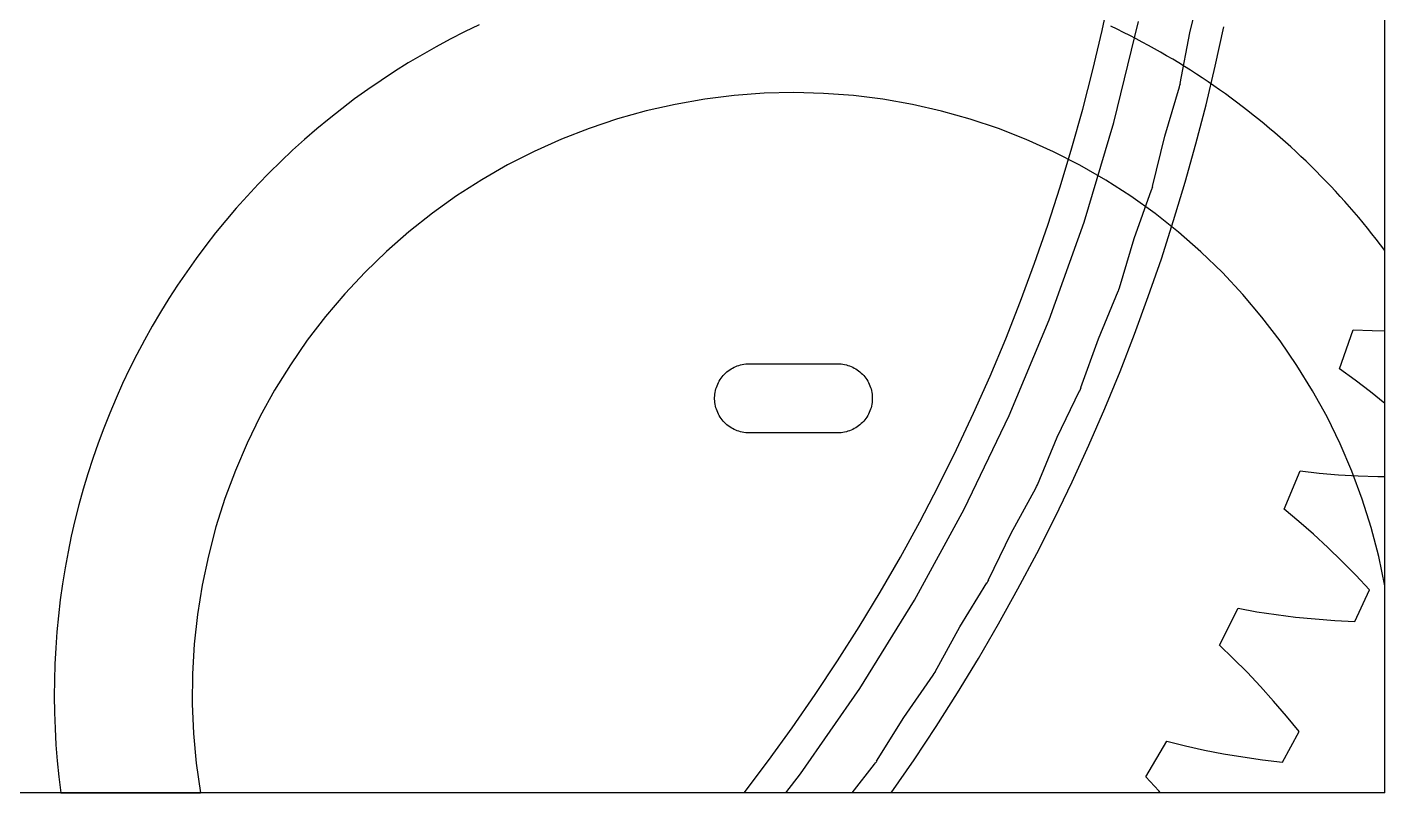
# Model space of a CAD drawing. Header units: millimetres. Extents: x -29 to 134, y -50 to 53.
# Drawn here: x 8.23 to 22, y 28 to 35.76 of the extents above; entities that cross this region are included whole.
import ezdxf

# ---------------------------------------------------------------- set-up
doc = ezdxf.new("R2010")
doc.units = ezdxf.units.MM
doc.linetypes.add('DASHED', pattern=[1.524, 1.27, -0.254])
doc.layers.add('HIDDEN', color=8, linetype='DASHED')
doc.layers.add('VISIBLE', color=7, linetype='CONTINUOUS')

msp = doc.modelspace()

# ---------------------------------------------------------------- linework, layer by layer
at = {"layer": 'HIDDEN'}
for points in [[(22, 30.1), (22, 52)], [(22, 28), (22, 52)], [(22, 30.1), (22, 52)], [(22, 32.68415), (22, 47.31585)], [(22, 32.68415), (22, 47.31585)], [(15.49971, 28), (15.74728, 28.32677), (15.98796, 28.65865), (16.22165, 28.99549), (16.44824, 29.33715), (16.66764, 29.68347), (16.87974, 30.0343), (17.08447, 30.38949), (17.28172, 30.74888), (17.47141, 31.11232), (17.65346, 31.47965), (17.82779, 31.8507), (17.99432, 32.22532), (18.15297, 32.60334), (18.30369, 32.9846), (18.4464, 33.36892), (18.58105, 33.75614), (18.70756, 34.1461), (18.82589, 34.53862), (18.93599, 34.93352), (19.03781, 35.33064), (19.1313, 35.7298), (19.21641, 36.13084)], [(15.49971, 28), (15.74728, 28.32677), (15.98796, 28.65865), (16.22165, 28.99549), (16.44824, 29.33715), (16.66764, 29.68347), (16.87974, 30.0343), (17.08447, 30.38949), (17.28172, 30.74888), (17.47141, 31.11232), (17.65346, 31.47965), (17.82779, 31.8507), (17.99432, 32.22532), (18.15297, 32.60334), (18.30369, 32.9846), (18.4464, 33.36892), (18.58105, 33.75614), (18.70756, 34.1461), (18.82589, 34.53862), (18.93599, 34.93352), (19.03781, 35.33064), (19.1313, 35.7298), (19.21641, 36.13084)], [(20.0209, 35.70758), (20.14397, 36.2158)], [(20.0209, 35.70758), (20.14397, 36.2158)], [(19.25143, 34.79617), (19.49923, 35.81943)], [(19.25143, 34.79617), (19.49923, 35.81943)], [(12.81082, 35.78816), (12.6635, 35.71698), (12.51777, 35.64259), (12.37369, 35.56505), (12.23135, 35.48438), (12.09079, 35.40063), (11.9521, 35.31383), (11.81533, 35.22403), (11.68055, 35.13126), (11.54783, 35.03558), (11.41723, 34.93702), (11.28881, 34.83564), (11.16263, 34.73148), (11.03876, 34.6246), (10.91724, 34.51503), (10.79815, 34.40285), (10.68153, 34.28809), (10.56744, 34.17081), (10.45593, 34.05107), (10.34707, 33.92893), (10.24089, 33.80445), (10.13746, 33.67767), (10.03682, 33.54867), (9.93901, 33.41751), (9.84409, 33.28424), (9.7521, 33.14894), (9.66308, 33.01166), (9.57707, 32.87247), (9.49413, 32.73144), (9.41428, 32.58863), (9.33756, 32.44411), (9.26402, 32.29796), (9.19368, 32.15024), (9.12658, 32.00101), (9.06275, 31.85036), (9.00222, 31.69835), (8.94503, 31.54506), (8.89119, 31.39056), (8.84073, 31.23492), (8.79368, 31.07821), (8.75006, 30.92052), (8.70989, 30.76191), (8.67319, 30.60246), (8.63998, 30.44225), (8.61027, 30.28136), (8.58408, 30.11985), (8.56141, 29.95781), (8.54229, 29.79532), (8.52671, 29.63245), (8.5147, 29.46927), (8.50624, 29.30588), (8.50135, 29.14234), (8.50003, 28.97873), (8.50228, 28.81513), (8.5081, 28.65161), (8.51748, 28.48827), (8.53042, 28.32516), (8.54692, 28.16238), (8.56697, 28)], [(16.99194, 28), (17.22293, 28.33395), (17.44736, 28.67235), (17.66514, 29.01506), (17.87619, 29.36196), (18.08042, 29.71291), (18.27777, 30.06778), (18.46816, 30.42644), (18.65151, 30.78874), (18.82775, 31.15455), (18.99681, 31.52374), (19.15864, 31.89615), (19.31317, 32.27165), (19.46034, 32.65009), (19.6001, 33.03134), (19.73238, 33.41524), (19.85715, 33.80165), (19.97435, 34.19042), (20.08395, 34.58141), (20.18588, 34.97446), (20.28013, 35.36942), (20.36665, 35.76615)], [(16.99194, 28), (17.22293, 28.33395), (17.44736, 28.67235), (17.66514, 29.01506), (17.87619, 29.36196), (18.08042, 29.71291), (18.27777, 30.06778), (18.46816, 30.42644), (18.65151, 30.78874), (18.82775, 31.15455), (18.99681, 31.52374), (19.15864, 31.89615), (19.31317, 32.27165), (19.46034, 32.65009), (19.6001, 33.03134), (19.73238, 33.41524), (19.85715, 33.80165), (19.97435, 34.19042), (20.08395, 34.58141), (20.18588, 34.97446), (20.28013, 35.36942), (20.36665, 35.76615)], [(22, 33.5), (21.95708, 33.55667), (21.91362, 33.61293), (21.86963, 33.66878), (21.82511, 33.7242), (21.78007, 33.7792), (21.73451, 33.83378), (21.68843, 33.88792), (21.64185, 33.94161), (21.59475, 33.99487), (21.54716, 34.04768), (21.49906, 34.10003), (21.45048, 34.15192), (21.4014, 34.20336), (21.35183, 34.25432), (21.30179, 34.30481), (21.25127, 34.35483), (21.20028, 34.40436), (21.14882, 34.45341), (21.09689, 34.50197), (21.04451, 34.55003), (20.99168, 34.5976), (20.9384, 34.64466), (20.88467, 34.69122), (20.83051, 34.73726), (20.77591, 34.78279), (20.72088, 34.8278), (20.66543, 34.87229), (20.60956, 34.91625), (20.55327, 34.95967), (20.49658, 35.00256), (20.43948, 35.04492), (20.38198, 35.08672), (20.32409, 35.12799), (20.26581, 35.1687), (20.20715, 35.20885), (20.14811, 35.24845), (20.0887, 35.28749), (20.02892, 35.32596), (19.96877, 35.36387), (19.90827, 35.4012), (19.84742, 35.43796), (19.78623, 35.47414), (19.72469, 35.50974), (19.66282, 35.54475), (19.60062, 35.57917), (19.5381, 35.61301), (19.47526, 35.64625), (19.4121, 35.67889), (19.34864, 35.71093), (19.28488, 35.74237), (19.22082, 35.7732)], [(19.92481, 35.19358), (20.0209, 35.70758)], [(19.92481, 35.19358), (20.0209, 35.70758)], [(19.76646, 34.65696), (19.91619, 35.15797)], [(19.76646, 34.65696), (19.91619, 35.15797)], [(19.91619, 35.15797), (19.91809, 35.15761)], [(19.91619, 35.15797), (19.91809, 35.15761)], [(19.91809, 35.15761), (19.92144, 35.17555)], [(19.91809, 35.15761), (19.92144, 35.17555)], [(19.92144, 35.17555), (19.92667, 35.19303)], [(19.92144, 35.17555), (19.92667, 35.19303)], [(19.92481, 35.19358), (19.92667, 35.19303)], [(19.92481, 35.19358), (19.92667, 35.19303)], [(22, 30.1), (21.93808, 30.39614), (21.86155, 30.68884), (21.77061, 30.9774), (21.66547, 31.26108), (21.54639, 31.53921), (21.41367, 31.81108), (21.26763, 32.07605), (21.10863, 32.33344), (20.93707, 32.58264), (20.75337, 32.82302), (20.55797, 33.054), (20.35135, 33.27501), (20.13404, 33.4855), (19.90655, 33.68496), (19.66946, 33.87289), (19.42334, 34.04884), (19.16879, 34.21236), (18.90646, 34.36307), (18.63697, 34.50058), (18.361, 34.62456), (18.07922, 34.73471), (17.79232, 34.83075), (17.50102, 34.91244), (17.20602, 34.97959), (16.90805, 35.03203), (16.60786, 35.06964), (16.30616, 35.09231), (16.00372, 35.1), (15.70126, 35.09268), (15.39954, 35.07037), (15.0993, 35.03314), (14.80127, 34.98106), (14.50619, 34.91427), (14.21479, 34.83293), (13.92778, 34.73724), (13.64586, 34.62744), (13.36974, 34.50379), (13.10008, 34.36661), (12.83756, 34.21622), (12.58282, 34.05301), (12.33649, 33.87736), (12.09916, 33.68972), (11.87143, 33.49054), (11.65386, 33.28031), (11.44698, 33.05956), (11.2513, 32.82882), (11.0673, 32.58866), (10.89543, 32.33967), (10.73612, 32.08247), (10.58976, 31.81768), (10.45671, 31.54597), (10.33729, 31.26799), (10.23181, 30.98443), (10.14051, 30.69599), (10.06363, 30.40338), (10.00135, 30.10731), (9.95382, 29.80853), (9.92117, 29.50775), (9.90347, 29.20573), (9.90077, 28.90319), (9.91307, 28.6009), (9.94034, 28.29959), (9.98253, 28)], [(18.94997, 33.78743), (19.25143, 34.79617)], [(18.94997, 33.78743), (19.25143, 34.79617)], [(19.64339, 34.14874), (19.76646, 34.65696)], [(19.64339, 34.14874), (19.76646, 34.65696)], [(19.45694, 33.62122), (19.63289, 34.11363)], [(19.45694, 33.62122), (19.63289, 34.11363)], [(19.63289, 34.11363), (19.63477, 34.11317)], [(19.63289, 34.11363), (19.63477, 34.11317)], [(19.63477, 34.11317), (19.63907, 34.13091)], [(19.63477, 34.11317), (19.63907, 34.13091)], [(19.63907, 34.13091), (19.64521, 34.14809)], [(19.63907, 34.13091), (19.64521, 34.14809)], [(19.64339, 34.14874), (19.64521, 34.14809)], [(19.64339, 34.14874), (19.64521, 34.14809)], [(18.59569, 32.79599), (18.94997, 33.78743)], [(18.59569, 32.79599), (18.94997, 33.78743)], [(19.30721, 33.12021), (19.45694, 33.62122)], [(19.30721, 33.12021), (19.45694, 33.62122)], [(19.09318, 32.60326), (19.29488, 33.0857)], [(19.09318, 32.60326), (19.29488, 33.0857)], [(19.29488, 33.0857), (19.29673, 33.08515)], [(19.29488, 33.0857), (19.29673, 33.08515)], [(19.29673, 33.08515), (19.30196, 33.10263)], [(19.29673, 33.08515), (19.30196, 33.10263)], [(19.30196, 33.10263), (19.309, 33.11947)], [(19.30196, 33.10263), (19.309, 33.11947)], [(19.30721, 33.12021), (19.309, 33.11947)], [(19.30721, 33.12021), (19.309, 33.11947)], [(18.18958, 31.82464), (18.59569, 32.79599)], [(18.18958, 31.82464), (18.59569, 32.79599)], [(21.53955, 32.29847), (21.67724, 32.69502)], [(21.53955, 32.29847), (21.67724, 32.69502)], [(21.67724, 32.69502), (21.87206, 32.68618)], [(21.67724, 32.69502), (21.87206, 32.68618)], [(21.87206, 32.68618), (22, 32.68415)], [(21.87206, 32.68618), (22, 32.68415)], [(18.91722, 32.11085), (19.09318, 32.60326)], [(18.91722, 32.11085), (19.09318, 32.60326)], [(15.55, 31.65), (15.53255, 31.65044), (15.51515, 31.65174), (15.49784, 31.65391), (15.48065, 31.65694), (15.46363, 31.66082), (15.44684, 31.66555), (15.43029, 31.67111), (15.41405, 31.67748), (15.39814, 31.68466), (15.38261, 31.69262), (15.3675, 31.70135), (15.35284, 31.71082), (15.33867, 31.721), (15.32502, 31.73188), (15.31194, 31.74343), (15.29945, 31.75562), (15.28758, 31.76841), (15.27636, 31.78178), (15.26582, 31.79569), (15.25599, 31.81011), (15.24689, 31.825), (15.23854, 31.84033), (15.23097, 31.85605), (15.22419, 31.87213), (15.21823, 31.88853), (15.21308, 31.90521), (15.20878, 31.92212), (15.20532, 31.93922), (15.20272, 31.95648), (15.20098, 31.97384), (15.20011, 31.99127), (15.20011, 32.00873), (15.20098, 32.02616), (15.20272, 32.04352), (15.20532, 32.06078), (15.20878, 32.07788), (15.21308, 32.09479), (15.21823, 32.11147), (15.22419, 32.12787), (15.23097, 32.14395), (15.23854, 32.15967), (15.24689, 32.175), (15.25599, 32.18989), (15.26582, 32.20431), (15.27636, 32.21822), (15.28758, 32.23159), (15.29945, 32.24438), (15.31194, 32.25657), (15.32502, 32.26812), (15.33867, 32.279), (15.35284, 32.28918), (15.3675, 32.29865), (15.38261, 32.30738), (15.39814, 32.31534), (15.41405, 32.32252), (15.43029, 32.32889), (15.44684, 32.33445), (15.46363, 32.33918), (15.48065, 32.34306), (15.49784, 32.34609), (15.51515, 32.34826), (15.53255, 32.34956), (15.55, 32.35)], [(15.55, 32.35), (16.45, 32.35)], [(16.45, 32.35), (16.46745, 32.34956), (16.48485, 32.34826), (16.50216, 32.34609), (16.51935, 32.34306), (16.53637, 32.33918), (16.55316, 32.33445), (16.56971, 32.32889), (16.58595, 32.32252), (16.60186, 32.31534), (16.61739, 32.30738), (16.6325, 32.29865), (16.64716, 32.28918), (16.66133, 32.279), (16.67498, 32.26812), (16.68806, 32.25657), (16.70055, 32.24438), (16.71242, 32.23159), (16.72364, 32.21822), (16.73418, 32.20431), (16.74401, 32.18989), (16.75311, 32.175), (16.76146, 32.15967), (16.76903, 32.14395), (16.77581, 32.12787), (16.78177, 32.11147), (16.78692, 32.09479), (16.79122, 32.07788), (16.79468, 32.06078), (16.79728, 32.04352), (16.79902, 32.02616), (16.79989, 32.00873), (16.79989, 31.99127), (16.79902, 31.97384), (16.79728, 31.95648), (16.79468, 31.93922), (16.79122, 31.92212), (16.78692, 31.90521), (16.78177, 31.88853), (16.77581, 31.87213), (16.76903, 31.85605), (16.76146, 31.84033), (16.75311, 31.825), (16.74401, 31.81011), (16.73418, 31.79569), (16.72364, 31.78178), (16.71242, 31.76841), (16.70055, 31.75562), (16.68806, 31.74343), (16.67498, 31.73188), (16.66133, 31.721), (16.64716, 31.71082), (16.6325, 31.70135), (16.61739, 31.69262), (16.60186, 31.68466), (16.58595, 31.67748), (16.56971, 31.67111), (16.55316, 31.66555), (16.53637, 31.66082), (16.51935, 31.65694), (16.50216, 31.65391), (16.48485, 31.65174), (16.46745, 31.65044), (16.45, 31.65)], [(21.69792, 32.18468), (21.53955, 32.29847)], [(21.69792, 32.18468), (21.53955, 32.29847)], [(18.91105, 32.09357), (18.91896, 32.11002)], [(18.91105, 32.09357), (18.91896, 32.11002)], [(18.91722, 32.11085), (18.91896, 32.11002)], [(18.91722, 32.11085), (18.91896, 32.11002)], [(21.85413, 32.06529), (21.69792, 32.18468)], [(21.85413, 32.06529), (21.69792, 32.18468)], [(18.67621, 31.60592), (18.90308, 32.07704)], [(18.67621, 31.60592), (18.90308, 32.07704)], [(18.90308, 32.07704), (18.90491, 32.07639)], [(18.90308, 32.07704), (18.90491, 32.07639)], [(18.90491, 32.07639), (18.91105, 32.09357)], [(18.90491, 32.07639), (18.91105, 32.09357)], [(22, 31.94739), (21.85413, 32.06529)], [(22, 31.94739), (21.85413, 32.06529)], [(17.73277, 30.87607), (18.18958, 31.82464)], [(17.73277, 30.87607), (18.18958, 31.82464)], [(22, 31.20792), (22, 31.94739)], [(22, 31.20792), (22, 31.94739)], [(16.45, 31.65), (15.55, 31.65)], [(18.47451, 31.12349), (18.67621, 31.60592)], [(18.47451, 31.12349), (18.67621, 31.60592)], [(20.97704, 30.87699), (21.14092, 31.26345)], [(20.97704, 30.87699), (21.14092, 31.26345)], [(21.14092, 31.26345), (21.33471, 31.24162)], [(21.14092, 31.26345), (21.33471, 31.24162)], [(21.33471, 31.24162), (21.53064, 31.22538)], [(21.33471, 31.24162), (21.53064, 31.22538)], [(21.53064, 31.22538), (21.72854, 31.21438)], [(21.53064, 31.22538), (21.72854, 31.21438)], [(21.72854, 31.21438), (21.92824, 31.20836)], [(21.72854, 31.21438), (21.92824, 31.20836)], [(21.92824, 31.20836), (22, 31.20792)], [(21.92824, 31.20836), (22, 31.20792)], [(18.20718, 30.63198), (18.4586, 31.09047)], [(18.20718, 30.63198), (18.4586, 31.09047)], [(18.4586, 31.09047), (18.46039, 31.08972)], [(18.4586, 31.09047), (18.46039, 31.08972)], [(18.46039, 31.08972), (18.46743, 31.10656)], [(18.46039, 31.08972), (18.46743, 31.10656)], [(18.46743, 31.10656), (18.4762, 31.12256)], [(18.46743, 31.10656), (18.4762, 31.12256)], [(18.47451, 31.12349), (18.4762, 31.12256)], [(18.47451, 31.12349), (18.4762, 31.12256)], [(17.22654, 29.95293), (17.73277, 30.87607)], [(17.22654, 29.95293), (17.73277, 30.87607)], [(21.12746, 30.75287), (20.97704, 30.87699)], [(21.12746, 30.75287), (20.97704, 30.87699)], [(21.27534, 30.62331), (21.12746, 30.75287)], [(21.27534, 30.62331), (21.12746, 30.75287)], [(17.9803, 30.16086), (18.20718, 30.63198)], [(17.9803, 30.16086), (18.20718, 30.63198)], [(21.42082, 30.48871), (21.27534, 30.62331)], [(21.42082, 30.48871), (21.27534, 30.62331)], [(21.56398, 30.34934), (21.42082, 30.48871)], [(21.56398, 30.34934), (21.42082, 30.48871)], [(21.70489, 30.20545), (21.56398, 30.34934)], [(21.70489, 30.20545), (21.56398, 30.34934)], [(21.84357, 30.05724), (21.70489, 30.20545)], [(21.84357, 30.05724), (21.70489, 30.20545)], [(17.6874, 29.68414), (17.96268, 30.12872)], [(17.6874, 29.68414), (17.96268, 30.12872)], [(17.96268, 30.12872), (17.96442, 30.12788)], [(17.96268, 30.12872), (17.96442, 30.12788)], [(17.96442, 30.12788), (17.97234, 30.14432)], [(17.96442, 30.12788), (17.97234, 30.14432)], [(17.97234, 30.14432), (17.98194, 30.15984)], [(17.97234, 30.14432), (17.98194, 30.15984)], [(17.9803, 30.16086), (17.98194, 30.15984)], [(17.9803, 30.16086), (17.98194, 30.15984)], [(21.69563, 29.73843), (21.84357, 30.05724)], [(21.69563, 29.73843), (21.84357, 30.05724)], [(16.6723, 29.0578), (17.22654, 29.95293)], [(16.6723, 29.0578), (17.22654, 29.95293)], [(20.32085, 29.49625), (20.51017, 29.87091)], [(20.32085, 29.49625), (20.51017, 29.87091)], [(20.51017, 29.87091), (20.70207, 29.83618)], [(20.51017, 29.87091), (20.70207, 29.83618)], [(20.70207, 29.83618), (20.89648, 29.80689)], [(20.70207, 29.83618), (20.89648, 29.80689)], [(20.89648, 29.80689), (21.0932, 29.7827)], [(20.89648, 29.80689), (21.0932, 29.7827)], [(21.0932, 29.7827), (21.29206, 29.76335)], [(21.0932, 29.7827), (21.29206, 29.76335)], [(21.29206, 29.76335), (21.4929, 29.74865)], [(21.29206, 29.76335), (21.4929, 29.74865)], [(17.43598, 29.22565), (17.6874, 29.68414)], [(17.43598, 29.22565), (17.6874, 29.68414)], [(21.4929, 29.74865), (21.69563, 29.73843)], [(21.4929, 29.74865), (21.69563, 29.73843)], [(20.46264, 29.36236), (20.32085, 29.49625)], [(20.46264, 29.36236), (20.32085, 29.49625)], [(20.60154, 29.22322), (20.46264, 29.36236)], [(20.60154, 29.22322), (20.46264, 29.36236)], [(17.41838, 29.19356), (17.42715, 29.20956)], [(17.41838, 29.19356), (17.42715, 29.20956)], [(17.42715, 29.20956), (17.43757, 29.22455)], [(17.42715, 29.20956), (17.43757, 29.22455)], [(17.43598, 29.22565), (17.43757, 29.22455)], [(17.43598, 29.22565), (17.43757, 29.22455)], [(20.7377, 29.07919), (20.60154, 29.22322)], [(20.7377, 29.07919), (20.60154, 29.22322)], [(17.11833, 28.76506), (17.41668, 29.19449)], [(17.11833, 28.76506), (17.41668, 29.19449)], [(17.41668, 29.19449), (17.41838, 29.19356)], [(17.41668, 29.19449), (17.41838, 29.19356)], [(20.87124, 28.93058), (20.7377, 29.07919)], [(20.87124, 28.93058), (20.7377, 29.07919)], [(16.07158, 28.19316), (16.6723, 29.0578)], [(16.07158, 28.19316), (16.6723, 29.0578)], [(21.00221, 28.7776), (20.87124, 28.93058)], [(21.00221, 28.7776), (20.87124, 28.93058)], [(16.84306, 28.32048), (17.11833, 28.76506)], [(16.84306, 28.32048), (17.11833, 28.76506)], [(21.13069, 28.62046), (21.00221, 28.7776)], [(21.13069, 28.62046), (21.00221, 28.7776)], [(19.5739, 28.16242), (19.78782, 28.5236)], [(19.5739, 28.16242), (19.78782, 28.5236)], [(19.78782, 28.5236), (19.97697, 28.47613)], [(19.78782, 28.5236), (19.97697, 28.47613)], [(20.96178, 28.31224), (21.13069, 28.62046)], [(20.96178, 28.31224), (21.13069, 28.62046)], [(19.97697, 28.47613), (20.16899, 28.43392)], [(19.97697, 28.47613), (20.16899, 28.43392)], [(20.16899, 28.43392), (20.36366, 28.39664)], [(20.16899, 28.43392), (20.36366, 28.39664)], [(20.36366, 28.39664), (20.56078, 28.36406)], [(20.36366, 28.39664), (20.56078, 28.36406)], [(16.59678, 28), (16.82215, 28.29038)], [(16.59678, 28), (16.82215, 28.29038)], [(16.82215, 28.29038), (16.82379, 28.28936)], [(16.82215, 28.29038), (16.82379, 28.28936)], [(16.82379, 28.28936), (16.8334, 28.30488)], [(16.82379, 28.28936), (16.8334, 28.30488)], [(16.8334, 28.30488), (16.84459, 28.31929)], [(16.8334, 28.30488), (16.84459, 28.31929)], [(16.84306, 28.32048), (16.84459, 28.31929)], [(16.84306, 28.32048), (16.84459, 28.31929)], [(20.56078, 28.36406), (20.76019, 28.33597)], [(20.56078, 28.36406), (20.76019, 28.33597)], [(20.76019, 28.33597), (20.96178, 28.31224)], [(20.76019, 28.33597), (20.96178, 28.31224)], [(15.92167, 28), (16.07158, 28.19316)], [(15.92167, 28), (16.07158, 28.19316)], [(19.70643, 28.01936), (19.5739, 28.16242)], [(19.70643, 28.01936), (19.5739, 28.16242)], [(22, 28), (-27, 28)], [(19.72333, 28), (-19.72333, 28)], [(15.49971, 28), (-15.49971, 28)], [(9.98253, 28), (1.91987, 28)], [(9.98253, 28), (1.91987, 28)], [(16.99194, 28), (15.49971, 28)], [(16.59678, 28), (15.92167, 28)], [(16.59678, 28), (15.92167, 28)], [(19.72333, 28), (16.99194, 28)], [(19.72333, 28), (19.70643, 28.01936)], [(19.72333, 28), (19.70643, 28.01936)]]:
    msp.add_lwpolyline(points, dxfattribs=at)
at = {"layer": 'VISIBLE'}
for points in [[(22, 33.5), (22, 49.82528)], [(12.81082, 35.78816), (12.6635, 35.71698), (12.51777, 35.64259), (12.37369, 35.56505), (12.23135, 35.48438), (12.09079, 35.40063), (11.9521, 35.31383), (11.81533, 35.22403), (11.68055, 35.13126), (11.54783, 35.03558), (11.41723, 34.93702), (11.28881, 34.83564), (11.16263, 34.73148), (11.03876, 34.6246), (10.91724, 34.51503), (10.79815, 34.40285), (10.68153, 34.28809), (10.56744, 34.17081), (10.45593, 34.05107), (10.34707, 33.92893), (10.24089, 33.80445), (10.13746, 33.67767), (10.03682, 33.54867), (9.93901, 33.41751), (9.84409, 33.28424), (9.7521, 33.14894), (9.66308, 33.01166), (9.57707, 32.87247), (9.49413, 32.73144), (9.41428, 32.58863), (9.33756, 32.44411), (9.26402, 32.29796), (9.19368, 32.15024), (9.12658, 32.00101), (9.06275, 31.85036), (9.00222, 31.69835), (8.94503, 31.54506), (8.89119, 31.39056), (8.84073, 31.23492), (8.79368, 31.07821), (8.75006, 30.92052), (8.70989, 30.76191), (8.67319, 30.60246), (8.63998, 30.44225), (8.61027, 30.28136), (8.58408, 30.11985), (8.56141, 29.95781), (8.54229, 29.79532), (8.52671, 29.63245), (8.5147, 29.46927), (8.50624, 29.30588), (8.50135, 29.14234), (8.50003, 28.97873), (8.50228, 28.81513), (8.5081, 28.65161), (8.51748, 28.48827), (8.53042, 28.32516), (8.54692, 28.16238), (8.56697, 28)], [(22, 33.5), (21.95708, 33.55667), (21.91362, 33.61293), (21.86963, 33.66878), (21.82511, 33.7242), (21.78007, 33.7792), (21.73451, 33.83378), (21.68843, 33.88792), (21.64185, 33.94161), (21.59475, 33.99487), (21.54716, 34.04768), (21.49906, 34.10003), (21.45048, 34.15192), (21.4014, 34.20336), (21.35183, 34.25432), (21.30179, 34.30481), (21.25127, 34.35483), (21.20028, 34.40436), (21.14882, 34.45341), (21.09689, 34.50197), (21.04451, 34.55003), (20.99168, 34.5976), (20.9384, 34.64466), (20.88467, 34.69122), (20.83051, 34.73726), (20.77591, 34.78279), (20.72088, 34.8278), (20.66543, 34.87229), (20.60956, 34.91625), (20.55327, 34.95967), (20.49658, 35.00256), (20.43948, 35.04492), (20.38198, 35.08672), (20.32409, 35.12799), (20.26581, 35.1687), (20.20715, 35.20885), (20.14811, 35.24845), (20.0887, 35.28749), (20.02892, 35.32596), (19.96877, 35.36387), (19.90827, 35.4012), (19.84742, 35.43796), (19.78623, 35.47414), (19.72469, 35.50974), (19.66282, 35.54475), (19.60062, 35.57917), (19.5381, 35.61301), (19.47526, 35.64625), (19.4121, 35.67889), (19.34864, 35.71093), (19.28488, 35.74237), (19.22082, 35.7732)], [(22, 30.1), (21.93808, 30.39614), (21.86155, 30.68884), (21.77061, 30.9774), (21.66547, 31.26108), (21.54639, 31.53921), (21.41367, 31.81108), (21.26763, 32.07605), (21.10863, 32.33344), (20.93707, 32.58264), (20.75337, 32.82302), (20.55797, 33.054), (20.35135, 33.27501), (20.13404, 33.4855), (19.90655, 33.68496), (19.66946, 33.87289), (19.42334, 34.04884), (19.16879, 34.21236), (18.90646, 34.36307), (18.63697, 34.50058), (18.361, 34.62456), (18.07922, 34.73471), (17.79232, 34.83075), (17.50102, 34.91244), (17.20602, 34.97959), (16.90805, 35.03203), (16.60786, 35.06964), (16.30616, 35.09231), (16.00372, 35.1), (15.70126, 35.09268), (15.39954, 35.07037), (15.0993, 35.03314), (14.80127, 34.98106), (14.50619, 34.91427), (14.21479, 34.83293), (13.92778, 34.73724), (13.64586, 34.62744), (13.36974, 34.50379), (13.10008, 34.36661), (12.83756, 34.21622), (12.58282, 34.05301), (12.33649, 33.87736), (12.09916, 33.68972), (11.87143, 33.49054), (11.65386, 33.28031), (11.44698, 33.05956), (11.2513, 32.82882), (11.0673, 32.58866), (10.89543, 32.33967), (10.73612, 32.08247), (10.58976, 31.81768), (10.45671, 31.54597), (10.33729, 31.26799), (10.23181, 30.98443), (10.14051, 30.69599), (10.06363, 30.40338), (10.00135, 30.10731), (9.95382, 29.80853), (9.92117, 29.50775), (9.90347, 29.20573), (9.90077, 28.90319), (9.91307, 28.6009), (9.94034, 28.29959), (9.98253, 28)], [(22, 30.1), (22, 33.5)], [(15.55, 31.65), (15.53255, 31.65044), (15.51515, 31.65174), (15.49784, 31.65391), (15.48065, 31.65694), (15.46363, 31.66082), (15.44684, 31.66555), (15.43029, 31.67111), (15.41405, 31.67748), (15.39814, 31.68466), (15.38261, 31.69262), (15.3675, 31.70135), (15.35284, 31.71082), (15.33867, 31.721), (15.32502, 31.73188), (15.31194, 31.74343), (15.29945, 31.75562), (15.28758, 31.76841), (15.27636, 31.78178), (15.26582, 31.79569), (15.25599, 31.81011), (15.24689, 31.825), (15.23854, 31.84033), (15.23097, 31.85605), (15.22419, 31.87213), (15.21823, 31.88853), (15.21308, 31.90521), (15.20878, 31.92212), (15.20532, 31.93922), (15.20272, 31.95648), (15.20098, 31.97384), (15.20011, 31.99127), (15.20011, 32.00873), (15.20098, 32.02616), (15.20272, 32.04352), (15.20532, 32.06078), (15.20878, 32.07788), (15.21308, 32.09479), (15.21823, 32.11147), (15.22419, 32.12787), (15.23097, 32.14395), (15.23854, 32.15967), (15.24689, 32.175), (15.25599, 32.18989), (15.26582, 32.20431), (15.27636, 32.21822), (15.28758, 32.23159), (15.29945, 32.24438), (15.31194, 32.25657), (15.32502, 32.26812), (15.33867, 32.279), (15.35284, 32.28918), (15.3675, 32.29865), (15.38261, 32.30738), (15.39814, 32.31534), (15.41405, 32.32252), (15.43029, 32.32889), (15.44684, 32.33445), (15.46363, 32.33918), (15.48065, 32.34306), (15.49784, 32.34609), (15.51515, 32.34826), (15.53255, 32.34956), (15.55, 32.35)], [(15.55, 32.35), (16.45, 32.35)], [(16.45, 32.35), (16.46745, 32.34956), (16.48485, 32.34826), (16.50216, 32.34609), (16.51935, 32.34306), (16.53637, 32.33918), (16.55316, 32.33445), (16.56971, 32.32889), (16.58595, 32.32252), (16.60186, 32.31534), (16.61739, 32.30738), (16.6325, 32.29865), (16.64716, 32.28918), (16.66133, 32.279), (16.67498, 32.26812), (16.68806, 32.25657), (16.70055, 32.24438), (16.71242, 32.23159), (16.72364, 32.21822), (16.73418, 32.20431), (16.74401, 32.18989), (16.75311, 32.175), (16.76146, 32.15967), (16.76903, 32.14395), (16.77581, 32.12787), (16.78177, 32.11147), (16.78692, 32.09479), (16.79122, 32.07788), (16.79468, 32.06078), (16.79728, 32.04352), (16.79902, 32.02616), (16.79989, 32.00873), (16.79989, 31.99127), (16.79902, 31.97384), (16.79728, 31.95648), (16.79468, 31.93922), (16.79122, 31.92212), (16.78692, 31.90521), (16.78177, 31.88853), (16.77581, 31.87213), (16.76903, 31.85605), (16.76146, 31.84033), (16.75311, 31.825), (16.74401, 31.81011), (16.73418, 31.79569), (16.72364, 31.78178), (16.71242, 31.76841), (16.70055, 31.75562), (16.68806, 31.74343), (16.67498, 31.73188), (16.66133, 31.721), (16.64716, 31.71082), (16.6325, 31.70135), (16.61739, 31.69262), (16.60186, 31.68466), (16.58595, 31.67748), (16.56971, 31.67111), (16.55316, 31.66555), (16.53637, 31.66082), (16.51935, 31.65694), (16.50216, 31.65391), (16.48485, 31.65174), (16.46745, 31.65044), (16.45, 31.65)], [(16.45, 31.65), (15.55, 31.65)], [(22, 28), (22, 30.1)], [(8.56697, 28), (1.91987, 28)], [(8.56697, 28), (9.98253, 28)], [(22, 28), (9.98253, 28)]]:
    msp.add_lwpolyline(points, dxfattribs=at)

doc.saveas('drawing.dxf')
